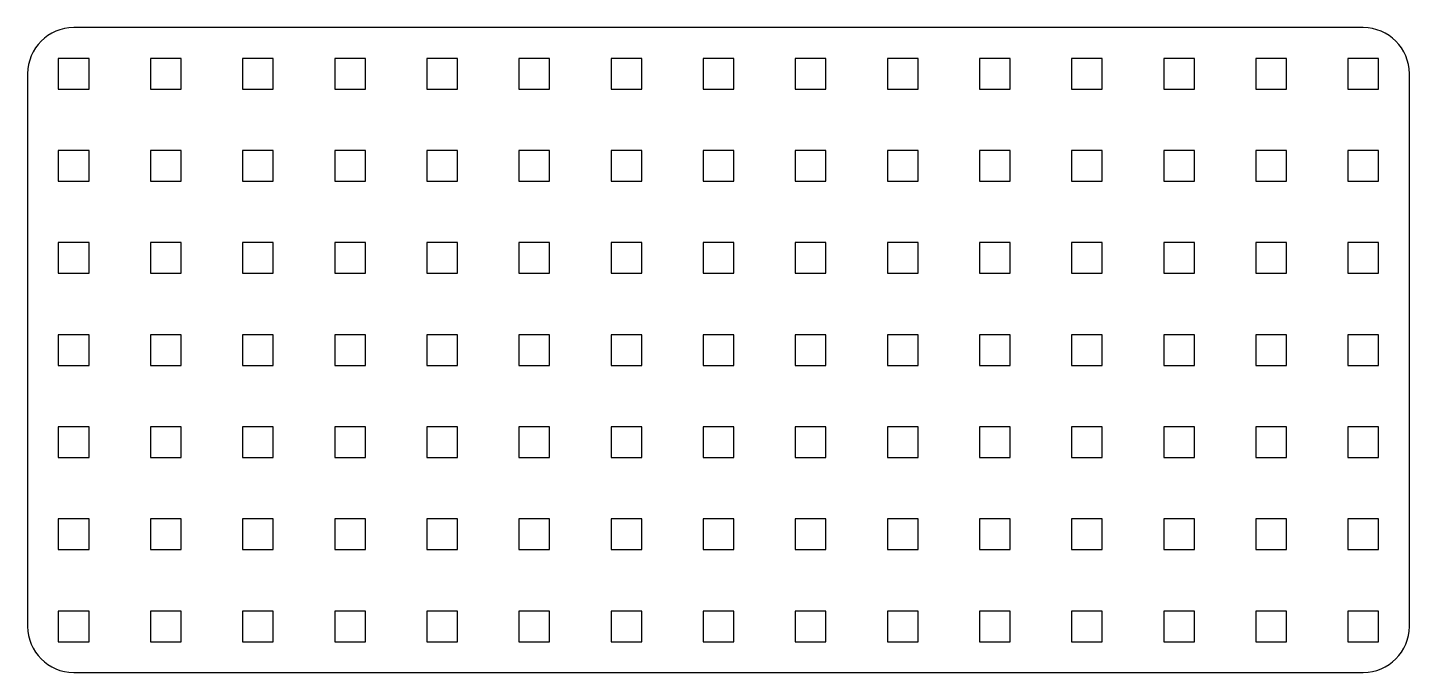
# Model space of a CAD drawing. Header units: millimetres. Extents: x 9 to 144, y 231 to 294.
import ezdxf

# ---------------------------------------------------------------- set-up
doc = ezdxf.new("R2010")
doc.units = ezdxf.units.MM
doc.layers.add('Default', color=7, linetype='Continuous')

# ---------------------------------------------------------------- blocks, each defined once
blk = doc.blocks.new('SE')
at = {"layer": 'Default', "color": 7, "linetype": 'Continuous'}
for p, q in [((11.99, 291.2), (11.99, 288.2)), ((14.99, 291.2), (11.99, 291.2)), ((14.99, 288.2), (14.99, 291.2)), ((11.99, 288.2), (14.99, 288.2))]:
    blk.add_line(p, q, dxfattribs=at)
blk = doc.blocks.new('SE1')
at = {"layer": 'Default', "color": 7, "linetype": 'Continuous'}
for p, q in [((20.99, 291.2), (20.99, 288.2)), ((23.99, 291.2), (20.99, 291.2)), ((23.99, 288.2), (23.99, 291.2)), ((20.99, 288.2), (23.99, 288.2))]:
    blk.add_line(p, q, dxfattribs=at)
blk = doc.blocks.new('SE2')
at = {"layer": 'Default', "color": 7, "linetype": 'Continuous'}
for p, q in [((29.99, 291.2), (29.99, 288.2)), ((32.99, 291.2), (29.99, 291.2)), ((32.99, 288.2), (32.99, 291.2)), ((29.99, 288.2), (32.99, 288.2))]:
    blk.add_line(p, q, dxfattribs=at)
blk = doc.blocks.new('SE3')
at = {"layer": 'Default', "color": 7, "linetype": 'Continuous'}
for p, q in [((38.99, 291.2), (38.99, 288.2)), ((41.99, 291.2), (38.99, 291.2)), ((41.99, 288.2), (41.99, 291.2)), ((38.99, 288.2), (41.99, 288.2))]:
    blk.add_line(p, q, dxfattribs=at)
blk = doc.blocks.new('SE4')
at = {"layer": 'Default', "color": 7, "linetype": 'Continuous'}
for p, q in [((47.99, 291.2), (47.99, 288.2)), ((50.99, 291.2), (47.99, 291.2)), ((50.99, 288.2), (50.99, 291.2)), ((47.99, 288.2), (50.99, 288.2))]:
    blk.add_line(p, q, dxfattribs=at)
blk = doc.blocks.new('SE5')
at = {"layer": 'Default', "color": 7, "linetype": 'Continuous'}
for p, q in [((56.99, 291.2), (56.99, 288.2)), ((59.99, 291.2), (56.99, 291.2)), ((59.99, 288.2), (59.99, 291.2)), ((56.99, 288.2), (59.99, 288.2))]:
    blk.add_line(p, q, dxfattribs=at)
blk = doc.blocks.new('SE6')
at = {"layer": 'Default', "color": 7, "linetype": 'Continuous'}
for p, q in [((65.99, 291.2), (65.99, 288.2)), ((68.99, 291.2), (65.99, 291.2)), ((68.99, 288.2), (68.99, 291.2)), ((65.99, 288.2), (68.99, 288.2))]:
    blk.add_line(p, q, dxfattribs=at)
blk = doc.blocks.new('SE7')
at = {"layer": 'Default', "color": 7, "linetype": 'Continuous'}
for p, q in [((74.99, 291.2), (74.99, 288.2)), ((77.99, 291.2), (74.99, 291.2)), ((77.99, 288.2), (77.99, 291.2)), ((74.99, 288.2), (77.99, 288.2))]:
    blk.add_line(p, q, dxfattribs=at)
blk = doc.blocks.new('SE8')
at = {"layer": 'Default', "color": 7, "linetype": 'Continuous'}
for p, q in [((83.99, 291.2), (83.99, 288.2)), ((86.99, 291.2), (83.99, 291.2)), ((86.99, 288.2), (86.99, 291.2)), ((83.99, 288.2), (86.99, 288.2))]:
    blk.add_line(p, q, dxfattribs=at)
blk = doc.blocks.new('SE9')
at = {"layer": 'Default', "color": 7, "linetype": 'Continuous'}
for p, q in [((92.99, 291.2), (92.99, 288.2)), ((95.99, 291.2), (92.99, 291.2)), ((95.99, 288.2), (95.99, 291.2)), ((92.99, 288.2), (95.99, 288.2))]:
    blk.add_line(p, q, dxfattribs=at)
blk = doc.blocks.new('SE10')
at = {"layer": 'Default', "color": 7, "linetype": 'Continuous'}
for p, q in [((101.99, 291.2), (101.99, 288.2)), ((104.99, 291.2), (101.99, 291.2)), ((104.99, 288.2), (104.99, 291.2)), ((101.99, 288.2), (104.99, 288.2))]:
    blk.add_line(p, q, dxfattribs=at)
blk = doc.blocks.new('SE11')
at = {"layer": 'Default', "color": 7, "linetype": 'Continuous'}
for p, q in [((110.99, 291.2), (110.99, 288.2)), ((113.99, 291.2), (110.99, 291.2)), ((113.99, 288.2), (113.99, 291.2)), ((110.99, 288.2), (113.99, 288.2))]:
    blk.add_line(p, q, dxfattribs=at)
blk = doc.blocks.new('SE12')
at = {"layer": 'Default', "color": 7, "linetype": 'Continuous'}
for p, q in [((119.99, 291.2), (119.99, 288.2)), ((122.99, 291.2), (119.99, 291.2)), ((122.99, 288.2), (122.99, 291.2)), ((119.99, 288.2), (122.99, 288.2))]:
    blk.add_line(p, q, dxfattribs=at)
blk = doc.blocks.new('SE13')
at = {"layer": 'Default', "color": 7, "linetype": 'Continuous'}
for p, q in [((128.99, 291.2), (128.99, 288.2)), ((131.99, 291.2), (128.99, 291.2)), ((131.99, 288.2), (131.99, 291.2)), ((128.99, 288.2), (131.99, 288.2))]:
    blk.add_line(p, q, dxfattribs=at)
blk = doc.blocks.new('SE14')
at = {"layer": 'Default', "color": 7, "linetype": 'Continuous'}
for p, q in [((137.99, 291.2), (137.99, 288.2)), ((140.99, 291.2), (137.99, 291.2)), ((140.99, 288.2), (140.99, 291.2)), ((137.99, 288.2), (140.99, 288.2))]:
    blk.add_line(p, q, dxfattribs=at)
blk = doc.blocks.new('SE15')
at = {"layer": 'Default', "color": 7, "linetype": 'Continuous'}
for p, q in [((11.99, 282.2), (11.99, 279.2)), ((14.99, 282.2), (11.99, 282.2)), ((14.99, 279.2), (14.99, 282.2)), ((11.99, 279.2), (14.99, 279.2))]:
    blk.add_line(p, q, dxfattribs=at)
blk = doc.blocks.new('SE16')
at = {"layer": 'Default', "color": 7, "linetype": 'Continuous'}
for p, q in [((20.99, 282.2), (20.99, 279.2)), ((23.99, 282.2), (20.99, 282.2)), ((23.99, 279.2), (23.99, 282.2)), ((20.99, 279.2), (23.99, 279.2))]:
    blk.add_line(p, q, dxfattribs=at)
blk = doc.blocks.new('SE17')
at = {"layer": 'Default', "color": 7, "linetype": 'Continuous'}
for p, q in [((29.99, 282.2), (29.99, 279.2)), ((32.99, 282.2), (29.99, 282.2)), ((32.99, 279.2), (32.99, 282.2)), ((29.99, 279.2), (32.99, 279.2))]:
    blk.add_line(p, q, dxfattribs=at)
blk = doc.blocks.new('SE18')
at = {"layer": 'Default', "color": 7, "linetype": 'Continuous'}
for p, q in [((38.99, 282.2), (38.99, 279.2)), ((41.99, 282.2), (38.99, 282.2)), ((41.99, 279.2), (41.99, 282.2)), ((38.99, 279.2), (41.99, 279.2))]:
    blk.add_line(p, q, dxfattribs=at)
blk = doc.blocks.new('SE19')
at = {"layer": 'Default', "color": 7, "linetype": 'Continuous'}
for p, q in [((47.99, 282.2), (47.99, 279.2)), ((50.99, 282.2), (47.99, 282.2)), ((50.99, 279.2), (50.99, 282.2)), ((47.99, 279.2), (50.99, 279.2))]:
    blk.add_line(p, q, dxfattribs=at)
blk = doc.blocks.new('SE20')
at = {"layer": 'Default', "color": 7, "linetype": 'Continuous'}
for p, q in [((56.99, 282.2), (56.99, 279.2)), ((59.99, 282.2), (56.99, 282.2)), ((59.99, 279.2), (59.99, 282.2)), ((56.99, 279.2), (59.99, 279.2))]:
    blk.add_line(p, q, dxfattribs=at)
blk = doc.blocks.new('SE21')
at = {"layer": 'Default', "color": 7, "linetype": 'Continuous'}
for p, q in [((65.99, 282.2), (65.99, 279.2)), ((68.99, 282.2), (65.99, 282.2)), ((68.99, 279.2), (68.99, 282.2)), ((65.99, 279.2), (68.99, 279.2))]:
    blk.add_line(p, q, dxfattribs=at)
blk = doc.blocks.new('SE22')
at = {"layer": 'Default', "color": 7, "linetype": 'Continuous'}
for p, q in [((74.99, 282.2), (74.99, 279.2)), ((77.99, 282.2), (74.99, 282.2)), ((77.99, 279.2), (77.99, 282.2)), ((74.99, 279.2), (77.99, 279.2))]:
    blk.add_line(p, q, dxfattribs=at)
blk = doc.blocks.new('SE23')
at = {"layer": 'Default', "color": 7, "linetype": 'Continuous'}
for p, q in [((83.99, 282.2), (83.99, 279.2)), ((86.99, 282.2), (83.99, 282.2)), ((86.99, 279.2), (86.99, 282.2)), ((83.99, 279.2), (86.99, 279.2))]:
    blk.add_line(p, q, dxfattribs=at)
blk = doc.blocks.new('SE24')
at = {"layer": 'Default', "color": 7, "linetype": 'Continuous'}
for p, q in [((92.99, 282.2), (92.99, 279.2)), ((95.99, 282.2), (92.99, 282.2)), ((95.99, 279.2), (95.99, 282.2)), ((92.99, 279.2), (95.99, 279.2))]:
    blk.add_line(p, q, dxfattribs=at)
blk = doc.blocks.new('SE25')
at = {"layer": 'Default', "color": 7, "linetype": 'Continuous'}
for p, q in [((101.99, 282.2), (101.99, 279.2)), ((104.99, 282.2), (101.99, 282.2)), ((104.99, 279.2), (104.99, 282.2)), ((101.99, 279.2), (104.99, 279.2))]:
    blk.add_line(p, q, dxfattribs=at)
blk = doc.blocks.new('SE26')
at = {"layer": 'Default', "color": 7, "linetype": 'Continuous'}
for p, q in [((110.99, 282.2), (110.99, 279.2)), ((113.99, 282.2), (110.99, 282.2)), ((113.99, 279.2), (113.99, 282.2)), ((110.99, 279.2), (113.99, 279.2))]:
    blk.add_line(p, q, dxfattribs=at)
blk = doc.blocks.new('SE27')
at = {"layer": 'Default', "color": 7, "linetype": 'Continuous'}
for p, q in [((119.99, 282.2), (119.99, 279.2)), ((122.99, 282.2), (119.99, 282.2)), ((122.99, 279.2), (122.99, 282.2)), ((119.99, 279.2), (122.99, 279.2))]:
    blk.add_line(p, q, dxfattribs=at)
blk = doc.blocks.new('SE28')
at = {"layer": 'Default', "color": 7, "linetype": 'Continuous'}
for p, q in [((128.99, 282.2), (128.99, 279.2)), ((131.99, 282.2), (128.99, 282.2)), ((131.99, 279.2), (131.99, 282.2)), ((128.99, 279.2), (131.99, 279.2))]:
    blk.add_line(p, q, dxfattribs=at)
blk = doc.blocks.new('SE29')
at = {"layer": 'Default', "color": 7, "linetype": 'Continuous'}
for p, q in [((137.99, 282.2), (137.99, 279.2)), ((140.99, 282.2), (137.99, 282.2)), ((140.99, 279.2), (140.99, 282.2)), ((137.99, 279.2), (140.99, 279.2))]:
    blk.add_line(p, q, dxfattribs=at)
blk = doc.blocks.new('SE30')
at = {"layer": 'Default', "color": 7, "linetype": 'Continuous'}
for p, q in [((11.99, 273.2), (11.99, 270.2)), ((14.99, 273.2), (11.99, 273.2)), ((14.99, 270.2), (14.99, 273.2)), ((11.99, 270.2), (14.99, 270.2))]:
    blk.add_line(p, q, dxfattribs=at)
blk = doc.blocks.new('SE31')
at = {"layer": 'Default', "color": 7, "linetype": 'Continuous'}
for p, q in [((20.99, 273.2), (20.99, 270.2)), ((23.99, 273.2), (20.99, 273.2)), ((23.99, 270.2), (23.99, 273.2)), ((20.99, 270.2), (23.99, 270.2))]:
    blk.add_line(p, q, dxfattribs=at)
blk = doc.blocks.new('SE32')
at = {"layer": 'Default', "color": 7, "linetype": 'Continuous'}
for p, q in [((29.99, 273.2), (29.99, 270.2)), ((32.99, 273.2), (29.99, 273.2)), ((32.99, 270.2), (32.99, 273.2)), ((29.99, 270.2), (32.99, 270.2))]:
    blk.add_line(p, q, dxfattribs=at)
blk = doc.blocks.new('SE33')
at = {"layer": 'Default', "color": 7, "linetype": 'Continuous'}
for p, q in [((38.99, 273.2), (38.99, 270.2)), ((41.99, 273.2), (38.99, 273.2)), ((41.99, 270.2), (41.99, 273.2)), ((38.99, 270.2), (41.99, 270.2))]:
    blk.add_line(p, q, dxfattribs=at)
blk = doc.blocks.new('SE34')
at = {"layer": 'Default', "color": 7, "linetype": 'Continuous'}
for p, q in [((47.99, 273.2), (47.99, 270.2)), ((50.99, 273.2), (47.99, 273.2)), ((50.99, 270.2), (50.99, 273.2)), ((47.99, 270.2), (50.99, 270.2))]:
    blk.add_line(p, q, dxfattribs=at)
blk = doc.blocks.new('SE35')
at = {"layer": 'Default', "color": 7, "linetype": 'Continuous'}
for p, q in [((56.99, 273.2), (56.99, 270.2)), ((59.99, 273.2), (56.99, 273.2)), ((59.99, 270.2), (59.99, 273.2)), ((56.99, 270.2), (59.99, 270.2))]:
    blk.add_line(p, q, dxfattribs=at)
blk = doc.blocks.new('SE36')
at = {"layer": 'Default', "color": 7, "linetype": 'Continuous'}
for p, q in [((65.99, 273.2), (65.99, 270.2)), ((68.99, 273.2), (65.99, 273.2)), ((68.99, 270.2), (68.99, 273.2)), ((65.99, 270.2), (68.99, 270.2))]:
    blk.add_line(p, q, dxfattribs=at)
blk = doc.blocks.new('SE37')
at = {"layer": 'Default', "color": 7, "linetype": 'Continuous'}
for p, q in [((74.99, 273.2), (74.99, 270.2)), ((77.99, 273.2), (74.99, 273.2)), ((77.99, 270.2), (77.99, 273.2)), ((74.99, 270.2), (77.99, 270.2))]:
    blk.add_line(p, q, dxfattribs=at)
blk = doc.blocks.new('SE38')
at = {"layer": 'Default', "color": 7, "linetype": 'Continuous'}
for p, q in [((83.99, 273.2), (83.99, 270.2)), ((86.99, 273.2), (83.99, 273.2)), ((86.99, 270.2), (86.99, 273.2)), ((83.99, 270.2), (86.99, 270.2))]:
    blk.add_line(p, q, dxfattribs=at)
blk = doc.blocks.new('SE39')
at = {"layer": 'Default', "color": 7, "linetype": 'Continuous'}
for p, q in [((92.99, 273.2), (92.99, 270.2)), ((95.99, 273.2), (92.99, 273.2)), ((95.99, 270.2), (95.99, 273.2)), ((92.99, 270.2), (95.99, 270.2))]:
    blk.add_line(p, q, dxfattribs=at)
blk = doc.blocks.new('SE40')
at = {"layer": 'Default', "color": 7, "linetype": 'Continuous'}
for p, q in [((101.99, 273.2), (101.99, 270.2)), ((104.99, 273.2), (101.99, 273.2)), ((104.99, 270.2), (104.99, 273.2)), ((101.99, 270.2), (104.99, 270.2))]:
    blk.add_line(p, q, dxfattribs=at)
blk = doc.blocks.new('SE41')
at = {"layer": 'Default', "color": 7, "linetype": 'Continuous'}
for p, q in [((110.99, 273.2), (110.99, 270.2)), ((113.99, 273.2), (110.99, 273.2)), ((113.99, 270.2), (113.99, 273.2)), ((110.99, 270.2), (113.99, 270.2))]:
    blk.add_line(p, q, dxfattribs=at)
blk = doc.blocks.new('SE42')
at = {"layer": 'Default', "color": 7, "linetype": 'Continuous'}
for p, q in [((119.99, 273.2), (119.99, 270.2)), ((122.99, 273.2), (119.99, 273.2)), ((122.99, 270.2), (122.99, 273.2)), ((119.99, 270.2), (122.99, 270.2))]:
    blk.add_line(p, q, dxfattribs=at)
blk = doc.blocks.new('SE43')
at = {"layer": 'Default', "color": 7, "linetype": 'Continuous'}
for p, q in [((128.99, 273.2), (128.99, 270.2)), ((131.99, 273.2), (128.99, 273.2)), ((131.99, 270.2), (131.99, 273.2)), ((128.99, 270.2), (131.99, 270.2))]:
    blk.add_line(p, q, dxfattribs=at)
blk = doc.blocks.new('SE44')
at = {"layer": 'Default', "color": 7, "linetype": 'Continuous'}
for p, q in [((137.99, 273.2), (137.99, 270.2)), ((140.99, 273.2), (137.99, 273.2)), ((140.99, 270.2), (140.99, 273.2)), ((137.99, 270.2), (140.99, 270.2))]:
    blk.add_line(p, q, dxfattribs=at)
blk = doc.blocks.new('SE45')
at = {"layer": 'Default', "color": 7, "linetype": 'Continuous'}
for p, q in [((11.99, 264.2), (11.99, 261.2)), ((14.99, 264.2), (11.99, 264.2)), ((14.99, 261.2), (14.99, 264.2)), ((11.99, 261.2), (14.99, 261.2))]:
    blk.add_line(p, q, dxfattribs=at)
blk = doc.blocks.new('SE46')
at = {"layer": 'Default', "color": 7, "linetype": 'Continuous'}
for p, q in [((20.99, 264.2), (20.99, 261.2)), ((23.99, 264.2), (20.99, 264.2)), ((23.99, 261.2), (23.99, 264.2)), ((20.99, 261.2), (23.99, 261.2))]:
    blk.add_line(p, q, dxfattribs=at)
blk = doc.blocks.new('SE47')
at = {"layer": 'Default', "color": 7, "linetype": 'Continuous'}
for p, q in [((29.99, 264.2), (29.99, 261.2)), ((32.99, 264.2), (29.99, 264.2)), ((32.99, 261.2), (32.99, 264.2)), ((29.99, 261.2), (32.99, 261.2))]:
    blk.add_line(p, q, dxfattribs=at)
blk = doc.blocks.new('SE48')
at = {"layer": 'Default', "color": 7, "linetype": 'Continuous'}
for p, q in [((38.99, 264.2), (38.99, 261.2)), ((41.99, 264.2), (38.99, 264.2)), ((41.99, 261.2), (41.99, 264.2)), ((38.99, 261.2), (41.99, 261.2))]:
    blk.add_line(p, q, dxfattribs=at)
blk = doc.blocks.new('SE49')
at = {"layer": 'Default', "color": 7, "linetype": 'Continuous'}
for p, q in [((47.99, 264.2), (47.99, 261.2)), ((50.99, 264.2), (47.99, 264.2)), ((50.99, 261.2), (50.99, 264.2)), ((47.99, 261.2), (50.99, 261.2))]:
    blk.add_line(p, q, dxfattribs=at)
blk = doc.blocks.new('SE50')
at = {"layer": 'Default', "color": 7, "linetype": 'Continuous'}
for p, q in [((56.99, 264.2), (56.99, 261.2)), ((59.99, 264.2), (56.99, 264.2)), ((59.99, 261.2), (59.99, 264.2)), ((56.99, 261.2), (59.99, 261.2))]:
    blk.add_line(p, q, dxfattribs=at)
blk = doc.blocks.new('SE51')
at = {"layer": 'Default', "color": 7, "linetype": 'Continuous'}
for p, q in [((65.99, 264.2), (65.99, 261.2)), ((68.99, 264.2), (65.99, 264.2)), ((68.99, 261.2), (68.99, 264.2)), ((65.99, 261.2), (68.99, 261.2))]:
    blk.add_line(p, q, dxfattribs=at)
blk = doc.blocks.new('SE52')
at = {"layer": 'Default', "color": 7, "linetype": 'Continuous'}
for p, q in [((74.99, 264.2), (74.99, 261.2)), ((77.99, 264.2), (74.99, 264.2)), ((77.99, 261.2), (77.99, 264.2)), ((74.99, 261.2), (77.99, 261.2))]:
    blk.add_line(p, q, dxfattribs=at)
blk = doc.blocks.new('SE53')
at = {"layer": 'Default', "color": 7, "linetype": 'Continuous'}
for p, q in [((83.99, 264.2), (83.99, 261.2)), ((86.99, 264.2), (83.99, 264.2)), ((86.99, 261.2), (86.99, 264.2)), ((83.99, 261.2), (86.99, 261.2))]:
    blk.add_line(p, q, dxfattribs=at)
blk = doc.blocks.new('SE54')
at = {"layer": 'Default', "color": 7, "linetype": 'Continuous'}
for p, q in [((92.99, 264.2), (92.99, 261.2)), ((95.99, 264.2), (92.99, 264.2)), ((95.99, 261.2), (95.99, 264.2)), ((92.99, 261.2), (95.99, 261.2))]:
    blk.add_line(p, q, dxfattribs=at)
blk = doc.blocks.new('SE55')
at = {"layer": 'Default', "color": 7, "linetype": 'Continuous'}
for p, q in [((101.99, 264.2), (101.99, 261.2)), ((104.99, 264.2), (101.99, 264.2)), ((104.99, 261.2), (104.99, 264.2)), ((101.99, 261.2), (104.99, 261.2))]:
    blk.add_line(p, q, dxfattribs=at)
blk = doc.blocks.new('SE56')
at = {"layer": 'Default', "color": 7, "linetype": 'Continuous'}
for p, q in [((110.99, 264.2), (110.99, 261.2)), ((113.99, 264.2), (110.99, 264.2)), ((113.99, 261.2), (113.99, 264.2)), ((110.99, 261.2), (113.99, 261.2))]:
    blk.add_line(p, q, dxfattribs=at)
blk = doc.blocks.new('SE57')
at = {"layer": 'Default', "color": 7, "linetype": 'Continuous'}
for p, q in [((119.99, 264.2), (119.99, 261.2)), ((122.99, 264.2), (119.99, 264.2)), ((122.99, 261.2), (122.99, 264.2)), ((119.99, 261.2), (122.99, 261.2))]:
    blk.add_line(p, q, dxfattribs=at)
blk = doc.blocks.new('SE58')
at = {"layer": 'Default', "color": 7, "linetype": 'Continuous'}
for p, q in [((128.99, 264.2), (128.99, 261.2)), ((131.99, 264.2), (128.99, 264.2)), ((131.99, 261.2), (131.99, 264.2)), ((128.99, 261.2), (131.99, 261.2))]:
    blk.add_line(p, q, dxfattribs=at)
blk = doc.blocks.new('SE59')
at = {"layer": 'Default', "color": 7, "linetype": 'Continuous'}
for p, q in [((137.99, 264.2), (137.99, 261.2)), ((140.99, 264.2), (137.99, 264.2)), ((140.99, 261.2), (140.99, 264.2)), ((137.99, 261.2), (140.99, 261.2))]:
    blk.add_line(p, q, dxfattribs=at)
blk = doc.blocks.new('SE60')
at = {"layer": 'Default', "color": 7, "linetype": 'Continuous'}
for p, q in [((11.99, 255.2), (11.99, 252.2)), ((14.99, 255.2), (11.99, 255.2)), ((14.99, 252.2), (14.99, 255.2)), ((11.99, 252.2), (14.99, 252.2))]:
    blk.add_line(p, q, dxfattribs=at)
blk = doc.blocks.new('SE61')
at = {"layer": 'Default', "color": 7, "linetype": 'Continuous'}
for p, q in [((20.99, 255.2), (20.99, 252.2)), ((23.99, 255.2), (20.99, 255.2)), ((23.99, 252.2), (23.99, 255.2)), ((20.99, 252.2), (23.99, 252.2))]:
    blk.add_line(p, q, dxfattribs=at)
blk = doc.blocks.new('SE62')
at = {"layer": 'Default', "color": 7, "linetype": 'Continuous'}
for p, q in [((29.99, 255.2), (29.99, 252.2)), ((32.99, 255.2), (29.99, 255.2)), ((32.99, 252.2), (32.99, 255.2)), ((29.99, 252.2), (32.99, 252.2))]:
    blk.add_line(p, q, dxfattribs=at)
blk = doc.blocks.new('SE63')
at = {"layer": 'Default', "color": 7, "linetype": 'Continuous'}
for p, q in [((38.99, 255.2), (38.99, 252.2)), ((41.99, 255.2), (38.99, 255.2)), ((41.99, 252.2), (41.99, 255.2)), ((38.99, 252.2), (41.99, 252.2))]:
    blk.add_line(p, q, dxfattribs=at)
blk = doc.blocks.new('SE64')
at = {"layer": 'Default', "color": 7, "linetype": 'Continuous'}
for p, q in [((47.99, 255.2), (47.99, 252.2)), ((50.99, 255.2), (47.99, 255.2)), ((50.99, 252.2), (50.99, 255.2)), ((47.99, 252.2), (50.99, 252.2))]:
    blk.add_line(p, q, dxfattribs=at)
blk = doc.blocks.new('SE65')
at = {"layer": 'Default', "color": 7, "linetype": 'Continuous'}
for p, q in [((56.99, 255.2), (56.99, 252.2)), ((59.99, 255.2), (56.99, 255.2)), ((59.99, 252.2), (59.99, 255.2)), ((56.99, 252.2), (59.99, 252.2))]:
    blk.add_line(p, q, dxfattribs=at)
blk = doc.blocks.new('SE66')
at = {"layer": 'Default', "color": 7, "linetype": 'Continuous'}
for p, q in [((65.99, 255.2), (65.99, 252.2)), ((68.99, 255.2), (65.99, 255.2)), ((68.99, 252.2), (68.99, 255.2)), ((65.99, 252.2), (68.99, 252.2))]:
    blk.add_line(p, q, dxfattribs=at)
blk = doc.blocks.new('SE67')
at = {"layer": 'Default', "color": 7, "linetype": 'Continuous'}
for p, q in [((74.99, 255.2), (74.99, 252.2)), ((77.99, 255.2), (74.99, 255.2)), ((77.99, 252.2), (77.99, 255.2)), ((74.99, 252.2), (77.99, 252.2))]:
    blk.add_line(p, q, dxfattribs=at)
blk = doc.blocks.new('SE68')
at = {"layer": 'Default', "color": 7, "linetype": 'Continuous'}
for p, q in [((83.99, 255.2), (83.99, 252.2)), ((86.99, 255.2), (83.99, 255.2)), ((86.99, 252.2), (86.99, 255.2)), ((83.99, 252.2), (86.99, 252.2))]:
    blk.add_line(p, q, dxfattribs=at)
blk = doc.blocks.new('SE69')
at = {"layer": 'Default', "color": 7, "linetype": 'Continuous'}
for p, q in [((92.99, 255.2), (92.99, 252.2)), ((95.99, 255.2), (92.99, 255.2)), ((95.99, 252.2), (95.99, 255.2)), ((92.99, 252.2), (95.99, 252.2))]:
    blk.add_line(p, q, dxfattribs=at)
blk = doc.blocks.new('SE70')
at = {"layer": 'Default', "color": 7, "linetype": 'Continuous'}
for p, q in [((101.99, 255.2), (101.99, 252.2)), ((104.99, 255.2), (101.99, 255.2)), ((104.99, 252.2), (104.99, 255.2)), ((101.99, 252.2), (104.99, 252.2))]:
    blk.add_line(p, q, dxfattribs=at)
blk = doc.blocks.new('SE71')
at = {"layer": 'Default', "color": 7, "linetype": 'Continuous'}
for p, q in [((110.99, 255.2), (110.99, 252.2)), ((113.99, 255.2), (110.99, 255.2)), ((113.99, 252.2), (113.99, 255.2)), ((110.99, 252.2), (113.99, 252.2))]:
    blk.add_line(p, q, dxfattribs=at)
blk = doc.blocks.new('SE72')
at = {"layer": 'Default', "color": 7, "linetype": 'Continuous'}
for p, q in [((119.99, 255.2), (119.99, 252.2)), ((122.99, 255.2), (119.99, 255.2)), ((122.99, 252.2), (122.99, 255.2)), ((119.99, 252.2), (122.99, 252.2))]:
    blk.add_line(p, q, dxfattribs=at)
blk = doc.blocks.new('SE73')
at = {"layer": 'Default', "color": 7, "linetype": 'Continuous'}
for p, q in [((128.99, 255.2), (128.99, 252.2)), ((131.99, 255.2), (128.99, 255.2)), ((131.99, 252.2), (131.99, 255.2)), ((128.99, 252.2), (131.99, 252.2))]:
    blk.add_line(p, q, dxfattribs=at)
blk = doc.blocks.new('SE74')
at = {"layer": 'Default', "color": 7, "linetype": 'Continuous'}
for p, q in [((137.99, 255.2), (137.99, 252.2)), ((140.99, 255.2), (137.99, 255.2)), ((140.99, 252.2), (140.99, 255.2)), ((137.99, 252.2), (140.99, 252.2))]:
    blk.add_line(p, q, dxfattribs=at)
blk = doc.blocks.new('SE75')
at = {"layer": 'Default', "color": 7, "linetype": 'Continuous'}
for p, q in [((11.99, 246.2), (11.99, 243.2)), ((14.99, 246.2), (11.99, 246.2)), ((14.99, 243.2), (14.99, 246.2)), ((11.99, 243.2), (14.99, 243.2))]:
    blk.add_line(p, q, dxfattribs=at)
blk = doc.blocks.new('SE76')
at = {"layer": 'Default', "color": 7, "linetype": 'Continuous'}
for p, q in [((20.99, 246.2), (20.99, 243.2)), ((23.99, 246.2), (20.99, 246.2)), ((23.99, 243.2), (23.99, 246.2)), ((20.99, 243.2), (23.99, 243.2))]:
    blk.add_line(p, q, dxfattribs=at)
blk = doc.blocks.new('SE77')
at = {"layer": 'Default', "color": 7, "linetype": 'Continuous'}
for p, q in [((29.99, 246.2), (29.99, 243.2)), ((32.99, 246.2), (29.99, 246.2)), ((32.99, 243.2), (32.99, 246.2)), ((29.99, 243.2), (32.99, 243.2))]:
    blk.add_line(p, q, dxfattribs=at)
blk = doc.blocks.new('SE78')
at = {"layer": 'Default', "color": 7, "linetype": 'Continuous'}
for p, q in [((38.99, 246.2), (38.99, 243.2)), ((41.99, 246.2), (38.99, 246.2)), ((41.99, 243.2), (41.99, 246.2)), ((38.99, 243.2), (41.99, 243.2))]:
    blk.add_line(p, q, dxfattribs=at)
blk = doc.blocks.new('SE79')
at = {"layer": 'Default', "color": 7, "linetype": 'Continuous'}
for p, q in [((47.99, 246.2), (47.99, 243.2)), ((50.99, 246.2), (47.99, 246.2)), ((50.99, 243.2), (50.99, 246.2)), ((47.99, 243.2), (50.99, 243.2))]:
    blk.add_line(p, q, dxfattribs=at)
blk = doc.blocks.new('SE80')
at = {"layer": 'Default', "color": 7, "linetype": 'Continuous'}
for p, q in [((56.99, 246.2), (56.99, 243.2)), ((59.99, 246.2), (56.99, 246.2)), ((59.99, 243.2), (59.99, 246.2)), ((56.99, 243.2), (59.99, 243.2))]:
    blk.add_line(p, q, dxfattribs=at)
blk = doc.blocks.new('SE81')
at = {"layer": 'Default', "color": 7, "linetype": 'Continuous'}
for p, q in [((65.99, 246.2), (65.99, 243.2)), ((68.99, 246.2), (65.99, 246.2)), ((68.99, 243.2), (68.99, 246.2)), ((65.99, 243.2), (68.99, 243.2))]:
    blk.add_line(p, q, dxfattribs=at)
blk = doc.blocks.new('SE82')
at = {"layer": 'Default', "color": 7, "linetype": 'Continuous'}
for p, q in [((74.99, 246.2), (74.99, 243.2)), ((77.99, 246.2), (74.99, 246.2)), ((77.99, 243.2), (77.99, 246.2)), ((74.99, 243.2), (77.99, 243.2))]:
    blk.add_line(p, q, dxfattribs=at)
blk = doc.blocks.new('SE83')
at = {"layer": 'Default', "color": 7, "linetype": 'Continuous'}
for p, q in [((83.99, 246.2), (83.99, 243.2)), ((86.99, 246.2), (83.99, 246.2)), ((86.99, 243.2), (86.99, 246.2)), ((83.99, 243.2), (86.99, 243.2))]:
    blk.add_line(p, q, dxfattribs=at)
blk = doc.blocks.new('SE84')
at = {"layer": 'Default', "color": 7, "linetype": 'Continuous'}
for p, q in [((92.99, 246.2), (92.99, 243.2)), ((95.99, 246.2), (92.99, 246.2)), ((95.99, 243.2), (95.99, 246.2)), ((92.99, 243.2), (95.99, 243.2))]:
    blk.add_line(p, q, dxfattribs=at)
blk = doc.blocks.new('SE85')
at = {"layer": 'Default', "color": 7, "linetype": 'Continuous'}
for p, q in [((101.99, 246.2), (101.99, 243.2)), ((104.99, 246.2), (101.99, 246.2)), ((104.99, 243.2), (104.99, 246.2)), ((101.99, 243.2), (104.99, 243.2))]:
    blk.add_line(p, q, dxfattribs=at)
blk = doc.blocks.new('SE86')
at = {"layer": 'Default', "color": 7, "linetype": 'Continuous'}
for p, q in [((110.99, 246.2), (110.99, 243.2)), ((113.99, 246.2), (110.99, 246.2)), ((113.99, 243.2), (113.99, 246.2)), ((110.99, 243.2), (113.99, 243.2))]:
    blk.add_line(p, q, dxfattribs=at)
blk = doc.blocks.new('SE87')
at = {"layer": 'Default', "color": 7, "linetype": 'Continuous'}
for p, q in [((119.99, 246.2), (119.99, 243.2)), ((122.99, 246.2), (119.99, 246.2)), ((122.99, 243.2), (122.99, 246.2)), ((119.99, 243.2), (122.99, 243.2))]:
    blk.add_line(p, q, dxfattribs=at)
blk = doc.blocks.new('SE88')
at = {"layer": 'Default', "color": 7, "linetype": 'Continuous'}
for p, q in [((128.99, 246.2), (128.99, 243.2)), ((131.99, 246.2), (128.99, 246.2)), ((131.99, 243.2), (131.99, 246.2)), ((128.99, 243.2), (131.99, 243.2))]:
    blk.add_line(p, q, dxfattribs=at)
blk = doc.blocks.new('SE89')
at = {"layer": 'Default', "color": 7, "linetype": 'Continuous'}
for p, q in [((137.99, 246.2), (137.99, 243.2)), ((140.99, 246.2), (137.99, 246.2)), ((140.99, 243.2), (140.99, 246.2)), ((137.99, 243.2), (140.99, 243.2))]:
    blk.add_line(p, q, dxfattribs=at)
blk = doc.blocks.new('SE90')
at = {"layer": 'Default', "color": 7, "linetype": 'Continuous'}
for p, q in [((11.99, 237.2), (11.99, 234.2)), ((14.99, 237.2), (11.99, 237.2)), ((14.99, 234.2), (14.99, 237.2)), ((11.99, 234.2), (14.99, 234.2))]:
    blk.add_line(p, q, dxfattribs=at)
blk = doc.blocks.new('SE91')
at = {"layer": 'Default', "color": 7, "linetype": 'Continuous'}
for p, q in [((20.99, 237.2), (20.99, 234.2)), ((23.99, 237.2), (20.99, 237.2)), ((23.99, 234.2), (23.99, 237.2)), ((20.99, 234.2), (23.99, 234.2))]:
    blk.add_line(p, q, dxfattribs=at)
blk = doc.blocks.new('SE92')
at = {"layer": 'Default', "color": 7, "linetype": 'Continuous'}
for p, q in [((29.99, 237.2), (29.99, 234.2)), ((32.99, 237.2), (29.99, 237.2)), ((32.99, 234.2), (32.99, 237.2)), ((29.99, 234.2), (32.99, 234.2))]:
    blk.add_line(p, q, dxfattribs=at)
blk = doc.blocks.new('SE93')
at = {"layer": 'Default', "color": 7, "linetype": 'Continuous'}
for p, q in [((38.99, 237.2), (38.99, 234.2)), ((41.99, 237.2), (38.99, 237.2)), ((41.99, 234.2), (41.99, 237.2)), ((38.99, 234.2), (41.99, 234.2))]:
    blk.add_line(p, q, dxfattribs=at)
blk = doc.blocks.new('SE94')
at = {"layer": 'Default', "color": 7, "linetype": 'Continuous'}
for p, q in [((47.99, 237.2), (47.99, 234.2)), ((50.99, 237.2), (47.99, 237.2)), ((50.99, 234.2), (50.99, 237.2)), ((47.99, 234.2), (50.99, 234.2))]:
    blk.add_line(p, q, dxfattribs=at)
blk = doc.blocks.new('SE95')
at = {"layer": 'Default', "color": 7, "linetype": 'Continuous'}
for p, q in [((56.99, 237.2), (56.99, 234.2)), ((59.99, 237.2), (56.99, 237.2)), ((59.99, 234.2), (59.99, 237.2)), ((56.99, 234.2), (59.99, 234.2))]:
    blk.add_line(p, q, dxfattribs=at)
blk = doc.blocks.new('SE96')
at = {"layer": 'Default', "color": 7, "linetype": 'Continuous'}
for p, q in [((65.99, 237.2), (65.99, 234.2)), ((68.99, 237.2), (65.99, 237.2)), ((68.99, 234.2), (68.99, 237.2)), ((65.99, 234.2), (68.99, 234.2))]:
    blk.add_line(p, q, dxfattribs=at)
blk = doc.blocks.new('SE97')
at = {"layer": 'Default', "color": 7, "linetype": 'Continuous'}
for p, q in [((74.99, 237.2), (74.99, 234.2)), ((77.99, 237.2), (74.99, 237.2)), ((77.99, 234.2), (77.99, 237.2)), ((74.99, 234.2), (77.99, 234.2))]:
    blk.add_line(p, q, dxfattribs=at)
blk = doc.blocks.new('SE98')
at = {"layer": 'Default', "color": 7, "linetype": 'Continuous'}
for p, q in [((83.99, 237.2), (83.99, 234.2)), ((86.99, 237.2), (83.99, 237.2)), ((86.99, 234.2), (86.99, 237.2)), ((83.99, 234.2), (86.99, 234.2))]:
    blk.add_line(p, q, dxfattribs=at)
blk = doc.blocks.new('SE99')
at = {"layer": 'Default', "color": 7, "linetype": 'Continuous'}
for p, q in [((92.99, 237.2), (92.99, 234.2)), ((95.99, 237.2), (92.99, 237.2)), ((95.99, 234.2), (95.99, 237.2)), ((92.99, 234.2), (95.99, 234.2))]:
    blk.add_line(p, q, dxfattribs=at)
blk = doc.blocks.new('SE100')
at = {"layer": 'Default', "color": 7, "linetype": 'Continuous'}
for p, q in [((101.99, 237.2), (101.99, 234.2)), ((104.99, 237.2), (101.99, 237.2)), ((104.99, 234.2), (104.99, 237.2)), ((101.99, 234.2), (104.99, 234.2))]:
    blk.add_line(p, q, dxfattribs=at)
blk = doc.blocks.new('SE101')
at = {"layer": 'Default', "color": 7, "linetype": 'Continuous'}
for p, q in [((110.99, 237.2), (110.99, 234.2)), ((113.99, 237.2), (110.99, 237.2)), ((113.99, 234.2), (113.99, 237.2)), ((110.99, 234.2), (113.99, 234.2))]:
    blk.add_line(p, q, dxfattribs=at)
blk = doc.blocks.new('SE102')
at = {"layer": 'Default', "color": 7, "linetype": 'Continuous'}
for p, q in [((119.99, 237.2), (119.99, 234.2)), ((122.99, 237.2), (119.99, 237.2)), ((122.99, 234.2), (122.99, 237.2)), ((119.99, 234.2), (122.99, 234.2))]:
    blk.add_line(p, q, dxfattribs=at)
blk = doc.blocks.new('SE103')
at = {"layer": 'Default', "color": 7, "linetype": 'Continuous'}
for p, q in [((128.99, 237.2), (128.99, 234.2)), ((131.99, 237.2), (128.99, 237.2)), ((131.99, 234.2), (131.99, 237.2)), ((128.99, 234.2), (131.99, 234.2))]:
    blk.add_line(p, q, dxfattribs=at)
blk = doc.blocks.new('SE104')
at = {"layer": 'Default', "color": 7, "linetype": 'Continuous'}
for p, q in [((137.99, 237.2), (137.99, 234.2)), ((140.99, 237.2), (137.99, 237.2)), ((140.99, 234.2), (140.99, 237.2)), ((137.99, 234.2), (140.99, 234.2))]:
    blk.add_line(p, q, dxfattribs=at)

msp = doc.modelspace()

# ---------------------------------------------------------------- linework, layer by layer
at = {"layer": 'Default', "color": 7, "linetype": 'Continuous'}
for p, q in [((139.49, 294.2), (13.49, 294.2)), ((8.99, 289.7), (8.99, 235.7)), ((143.99, 235.7), (143.99, 289.7)), ((13.49, 231.2), (139.49, 231.2))]:
    msp.add_line(p, q, dxfattribs=at)
for centre, start, end in [((13.49, 289.7), 90, 180), ((139.49, 289.7), 0, 90), ((13.49, 235.7), 180, 270), ((139.49, 235.7), 270, 0)]:
    msp.add_arc(centre, 4.5, start, end, dxfattribs=at)

# ---------------------------------------------------------------- block references
at = {"layer": 'Default'}
for name in ['SE', 'SE1', 'SE2', 'SE3', 'SE4', 'SE5', 'SE6', 'SE7', 'SE8', 'SE9', 'SE10', 'SE11', 'SE12', 'SE13', 'SE14', 'SE15', 'SE16', 'SE17', 'SE18', 'SE19', 'SE20', 'SE21', 'SE22', 'SE23', 'SE24', 'SE25', 'SE26', 'SE27', 'SE28', 'SE29', 'SE30', 'SE31', 'SE32', 'SE33', 'SE34', 'SE35', 'SE36', 'SE37', 'SE38', 'SE39', 'SE40', 'SE41', 'SE42', 'SE43', 'SE44', 'SE45', 'SE46', 'SE47', 'SE48', 'SE49', 'SE50', 'SE51', 'SE52', 'SE53', 'SE54', 'SE55', 'SE56', 'SE57', 'SE58', 'SE59', 'SE60', 'SE61', 'SE62', 'SE63', 'SE64', 'SE65', 'SE66', 'SE67', 'SE68', 'SE69', 'SE70', 'SE71', 'SE72', 'SE73', 'SE74', 'SE75', 'SE76', 'SE77', 'SE78', 'SE79', 'SE80', 'SE81', 'SE82', 'SE83', 'SE84', 'SE85', 'SE86', 'SE87', 'SE88', 'SE89', 'SE90', 'SE91', 'SE92', 'SE93', 'SE94', 'SE95', 'SE96', 'SE97', 'SE98', 'SE99', 'SE100', 'SE101', 'SE102', 'SE103', 'SE104']:
    msp.add_blockref(name, (0, 0), dxfattribs=at)

doc.saveas('drawing.dxf')
